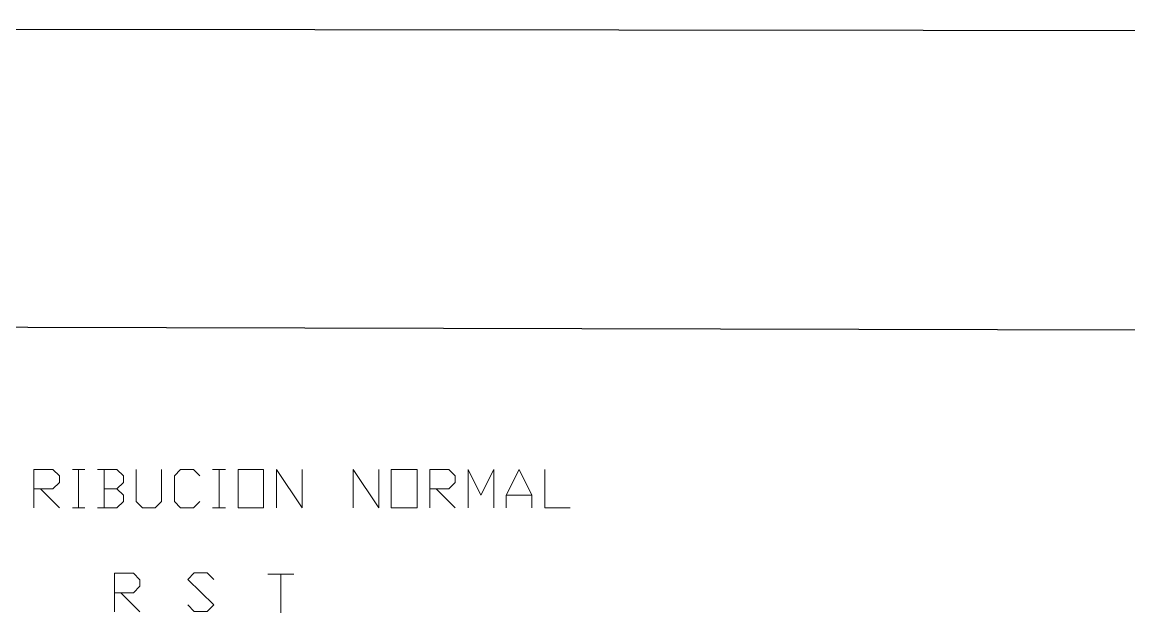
# Model space of a CAD drawing. Header units: metres. Extents: x -1 to 113, y -70 to 21.
# Drawn here: x 45.503 to 50.392, y 18.223 to 20.845 of the extents above; entities that cross this region are included whole.
import ezdxf

# ---------------------------------------------------------------- set-up
doc = ezdxf.new("R2010")
doc.units = ezdxf.units.M
doc.header["$LTSCALE"] = 0.5
doc.layers.add('CUADRO', color=7, linetype='Continuous')
doc.layers.add('TABLERO', color=7, linetype='Continuous')

msp = doc.modelspace()

# ---------------------------------------------------------------- linework, layer by layer
at = {"layer": 'CUADRO'}
for points in [[(17.2262, 20.8448), (60.2354, 20.7976), (60.2354, -0.8382), (17.2262, -0.791)], [(40.0202, 19.5112), (59.6012, 19.464), (59.6012, -0.0475), (40.0202, -0.0003)]]:
    msp.add_lwpolyline(points, close=True, dxfattribs=at)
at = {"layer": 'TABLERO', "color": 7, "linetype": 'Continuous', "lineweight": 18, "true_color": 0x000007}
for p, q in [((45.7252, 18.869), (45.7801, 18.869)), ((45.7526, 18.869), (45.7526, 18.7005)), ((45.8662, 18.869), (45.8662, 18.7005)), ((46.3444, 18.869), (46.4011, 18.869)), ((46.3737, 18.869), (46.3737, 18.7005)), ((45.5841, 18.7848), (45.6684, 18.7005)), ((47.3318, 18.7848), (47.416, 18.7005)), ((47.6413, 18.7555), (47.7549, 18.7555)), ((45.7252, 18.7005), (45.7801, 18.7005)), ((46.3444, 18.7005), (46.4011, 18.7005)), ((46.5892, 18.4074), (46.7028, 18.4074)), ((46.646, 18.4074), (46.646, 18.237)), ((45.9389, 18.325), (46.0232, 18.2407))]:
    msp.add_line(p, q, dxfattribs=at)
for points in [[(45.5548, 18.7005), (45.5548, 18.869), (45.6391, 18.869), (45.6684, 18.8416), (45.6684, 18.8122), (45.6391, 18.7848), (45.5548, 18.7848)], [(45.9212, 18.7848), (45.9505, 18.8122), (45.9505, 18.8416), (45.9212, 18.869), (45.8369, 18.869)], [(46.0073, 18.869), (46.0073, 18.728), (46.0348, 18.7005), (46.0916, 18.7005), (46.119, 18.728), (46.119, 18.869)], [(46.2876, 18.728), (46.2601, 18.7005), (46.2033, 18.7005), (46.1758, 18.728), (46.1758, 18.8416), (46.2033, 18.869), (46.2601, 18.869), (46.2876, 18.8416)], [(46.6265, 18.7005), (46.6265, 18.869), (46.74, 18.7005), (46.74, 18.869)], [(46.9654, 18.7005), (46.9654, 18.869), (47.079, 18.7005), (47.079, 18.869)], [(47.3043, 18.7005), (47.3043, 18.869), (47.3885, 18.869), (47.416, 18.8416), (47.416, 18.8122), (47.3885, 18.7848), (47.3043, 18.7848)], [(47.4728, 18.7005), (47.4728, 18.869), (47.5296, 18.7555), (47.5864, 18.869), (47.5864, 18.7005)], [(47.6413, 18.7005), (47.6413, 18.7555), (47.6981, 18.869), (47.7549, 18.7555), (47.7549, 18.7005)], [(47.8117, 18.869), (47.8117, 18.7005), (47.9235, 18.7005)], [(45.8369, 18.7005), (45.9212, 18.7005), (45.9505, 18.728), (45.9505, 18.7555), (45.9212, 18.7848), (45.8662, 18.7848)], [(45.9114, 18.2407), (45.9114, 18.4111), (45.9957, 18.4111), (46.0232, 18.3817), (46.0232, 18.3543), (45.9957, 18.325), (45.9114, 18.325)], [(46.2357, 18.2718), (46.2632, 18.2425), (46.3199, 18.2425), (46.3493, 18.2718), (46.2357, 18.3836), (46.2632, 18.4129), (46.3199, 18.4129), (46.3493, 18.3836)]]:
    msp.add_lwpolyline(points, dxfattribs=at)
for points in [[(46.4579, 18.7005), (46.5697, 18.7005), (46.5697, 18.869), (46.4579, 18.869)], [(47.1339, 18.7005), (47.2475, 18.7005), (47.2475, 18.869), (47.1339, 18.869)]]:
    msp.add_lwpolyline(points, close=True, dxfattribs=at)

doc.saveas('drawing.dxf')
